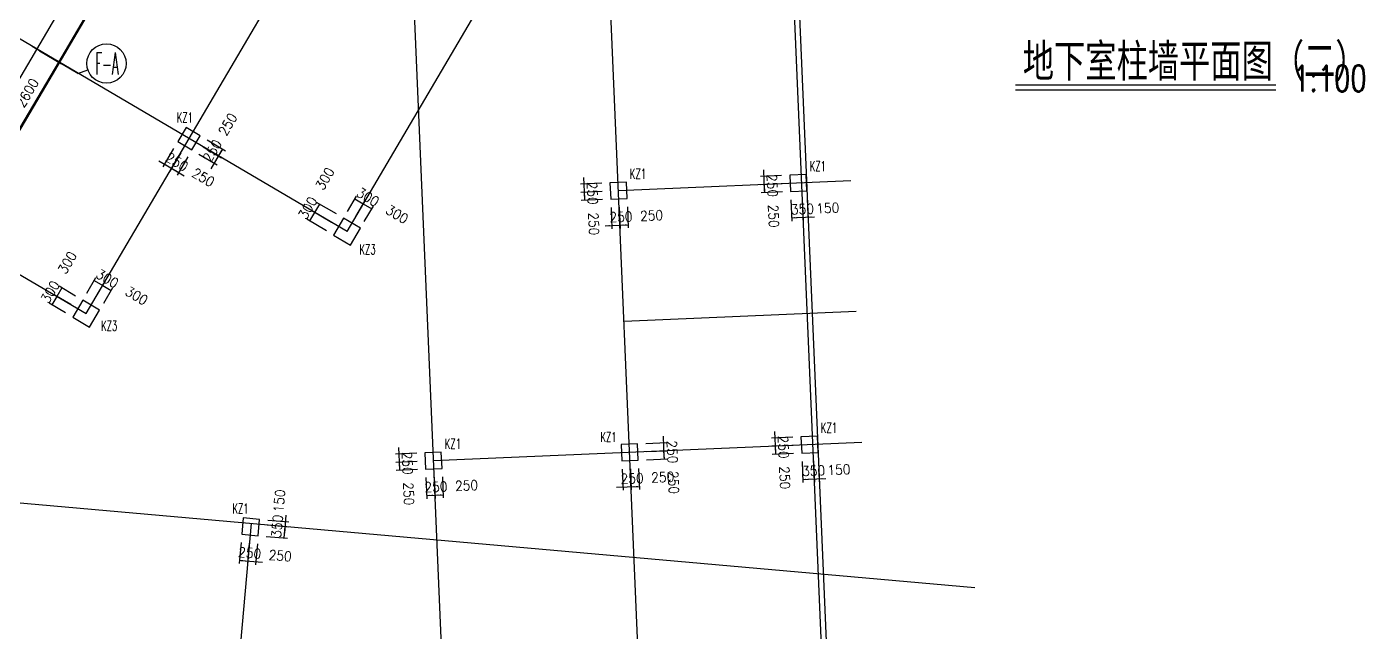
# Model space of a CAD drawing. Extents: x 387171 to 699106, y 11966 to 245688.
# Drawn here: x 637990 to 678857, y 98863 to 117362 of the extents above; entities that cross this region are included whole.
import ezdxf

# ---------------------------------------------------------------- set-up
doc = ezdxf.new("R2010")
doc.units = 0
doc.header["$LTSCALE"] = 100
doc.header["$MEASUREMENT"] = 0
for name, color, linetype in [('AXIS', 3, 'Continuous'), ('COLU', 7, 'Continuous'), ('DIM', 3, 'Continuous'), ('DOTE', 253, 'Continuous'), ('L-AXIS', 3, 'Continuous'), ('NUM', 7, 'Continuous'), ('梁说明', 2, 'Continuous')]:
    doc.layers.add(name, color=color, linetype=linetype)
doc.styles.get("Standard").update_dxf_attribs({"font": 'standard'})
doc.dimstyles.get("Standard").update_dxf_attribs({"dimtxt": 300, "dimasz": 100, "dimexe": 100, "dimexo": 250, "dimgap": 100, "dimtad": 0, "dimtoh": 1, "dimdec": 0, "dimdsep": 46, "dimcen": 0.09, "dimclrt": 7, "dimadec": 0, "dimazin": 0, "dimtfac": 1, "dimtdec": 4, "dimtofl": 0, "dimtmove": 0, "dimatfit": 3, "dimfxl": 1, "dimtolj": 1, "dimtzin": 0, "dimarcsym": 0})

# ---------------------------------------------------------------- blocks, each defined once
blk = doc.blocks.new('*D1339')
at = {"layer": 'L-AXIS', "color": 0, "linetype": 'ByBlock', "lineweight": -2}
for p, q in [((641416, 121804), (642094, 121405)), ((638966, 116284), (642007, 121456)), ((638375, 116631), (639052, 116233))]:
    blk.add_line(p, q, dxfattribs=at)
for points in [[(642007, 121456), (641971, 121361), (641942, 121378)], [(638966, 116284), (639003, 116379), (639031, 116362)]]:
    blk.add_solid(points, dxfattribs=at)
at = {"layer": 'L-AXIS', "color": 7, "linetype": 'Continuous', "lineweight": -2, "insert": (640185, 119047), "char_height": 300, "width": 770, "attachment_point": 5, "rotation": 59.5454}
blk.add_mtext('6000', dxfattribs=at)
blk = doc.blocks.new('*D1512')
at = {"layer": 'L-AXIS', "color": 0, "linetype": 'ByBlock', "lineweight": -2}
for p, q in [((638375, 116631), (639052, 116233)), ((637648, 114043), (638966, 116284)), ((637057, 114390), (637735, 113992))]:
    blk.add_line(p, q, dxfattribs=at)
for points in [[(638966, 116284), (638930, 116189), (638901, 116206)], [(637648, 114043), (637685, 114137), (637713, 114120)]]:
    blk.add_solid(points, dxfattribs=at)
at = {"layer": 'L-AXIS', "color": 7, "linetype": 'Continuous', "lineweight": -2, "insert": (638006, 115341), "char_height": 300, "width": 775, "attachment_point": 5, "rotation": 59.5454}
blk.add_mtext('2600', dxfattribs=at)
blk = doc.blocks.new('_AXISO')
blk.add_circle((0, 0), 0.5)
blk = doc.blocks.new('*D2255')
at = {"layer": 'DIM', "color": 0, "linetype": 'ByBlock', "lineweight": -2}
for p, q in [((644541, 101609), (644483, 100962)), ((644790, 101587), (644732, 100940)), ((644492, 101061), (644741, 101039))]:
    blk.add_line(p, q, dxfattribs=at)
for points in [[(644492, 101061), (644593, 101069), (644590, 101036)], [(644741, 101039), (644640, 101032), (644643, 101065)]]:
    blk.add_solid(points, dxfattribs=at)
at = {"layer": 'DIM', "color": 7, "linetype": 'Continuous', "lineweight": -2, "insert": (644803, 101285), "char_height": 300, "width": 566.67, "attachment_point": 5, "rotation": 354.9316}
blk.add_mtext('250', dxfattribs=at)
blk = doc.blocks.new('*D2436')
at = {"layer": 'DIM', "color": 0, "linetype": 'ByBlock', "lineweight": -2}
for p, q in [((644790, 101587), (644732, 100940)), ((645039, 101565), (644981, 100918)), ((644542, 101057), (645189, 101000))]:
    blk.add_line(p, q, dxfattribs=at)
for points in [[(644741, 101039), (644640, 101032), (644643, 101065)], [(644990, 101017), (645091, 101025), (645088, 100992)]]:
    blk.add_solid(points, dxfattribs=at)
at = {"layer": 'DIM', "color": 7, "linetype": 'Continuous', "lineweight": -2, "insert": (645736, 101202), "char_height": 300, "width": 566.67, "attachment_point": 5, "rotation": 354.9316}
blk.add_mtext('250', dxfattribs=at)
blk = doc.blocks.new('*D2199')
at = {"layer": 'DIM', "color": 0, "linetype": 'ByBlock', "lineweight": -2}
for p, q in [((645310, 101792), (645957, 101735)), ((645341, 102141), (645988, 102083)), ((645858, 101743), (645889, 102092))]:
    blk.add_line(p, q, dxfattribs=at)
for points in [[(645858, 101743), (645850, 101844), (645883, 101842)], [(645889, 102092), (645896, 101991), (645863, 101994)]]:
    blk.add_solid(points, dxfattribs=at)
at = {"layer": 'DIM', "color": 7, "linetype": 'Continuous', "lineweight": -2, "insert": (645639, 102104), "char_height": 300, "width": 566.67, "attachment_point": 5, "rotation": 84.9316}
blk.add_mtext('350', dxfattribs=at)
blk = doc.blocks.new('*D2945')
at = {"layer": 'DIM', "color": 0, "linetype": 'ByBlock', "lineweight": -2}
for p, q in [((645354, 102290), (646001, 102233)), ((645871, 101893), (645919, 102441)), ((645341, 102141), (645988, 102083))]:
    blk.add_line(p, q, dxfattribs=at)
for points in [[(645902, 102241), (645894, 102343), (645927, 102340)], [(645889, 102092), (645896, 101991), (645863, 101994)]]:
    blk.add_solid(points, dxfattribs=at)
at = {"layer": 'DIM', "color": 7, "linetype": 'Continuous', "lineweight": -2, "insert": (645707, 102876), "char_height": 300, "width": 476.67, "attachment_point": 5, "rotation": 84.9316}
blk.add_mtext('150', dxfattribs=at)
blk = doc.blocks.new('*D2433')
at = {"layer": 'DIM', "color": 0, "linetype": 'ByBlock', "lineweight": -2}
for p, q in [((642479, 113638), (642150, 113078)), ((642028, 113266), (642588, 112936)), ((642695, 113512), (642365, 112951))]:
    blk.add_line(p, q, dxfattribs=at)
for points in [[(642200, 113164), (642106, 113201), (642123, 113229)], [(642416, 113037), (642511, 113001), (642494, 112972)]]:
    blk.add_solid(points, dxfattribs=at)
at = {"layer": 'DIM', "color": 7, "linetype": 'Continuous', "lineweight": -2, "insert": (642577, 113233), "char_height": 300, "width": 566.67, "attachment_point": 5, "rotation": 329.5454}
blk.add_mtext('250', dxfattribs=at)
blk = doc.blocks.new('*D3327')
at = {"layer": 'DIM', "color": 0, "linetype": 'ByBlock', "lineweight": -2}
for p, q in [((642695, 113512), (642365, 112951)), ((642910, 113385), (642581, 112825)), ((642244, 113139), (642804, 112809))]:
    blk.add_line(p, q, dxfattribs=at)
for points in [[(642416, 113037), (642321, 113074), (642338, 113103)], [(642631, 112911), (642726, 112874), (642709, 112846)]]:
    blk.add_solid(points, dxfattribs=at)
at = {"layer": 'DIM', "color": 7, "linetype": 'Continuous', "lineweight": -2, "insert": (643384, 112758), "char_height": 300, "width": 566.67, "attachment_point": 5, "rotation": 329.5454}
blk.add_mtext('250', dxfattribs=at)
blk = doc.blocks.new('*D2953')
at = {"layer": 'DIM', "color": 0, "linetype": 'ByBlock', "lineweight": -2}
for p, q in [((643379, 113689), (643939, 113360)), ((643252, 113474), (643813, 113144)), ((643625, 113023), (643955, 113583))]:
    blk.add_line(p, q, dxfattribs=at)
for points in [[(643853, 113410), (643890, 113505), (643918, 113488)], [(643727, 113195), (643690, 113100), (643662, 113117)]]:
    blk.add_solid(points, dxfattribs=at)
at = {"layer": 'DIM', "color": 7, "linetype": 'Continuous', "lineweight": -2, "insert": (643658, 113572), "char_height": 300, "width": 566.67, "attachment_point": 5, "rotation": 59.5454}
blk.add_mtext('250', dxfattribs=at)
blk = doc.blocks.new('*D3851')
at = {"layer": 'DIM', "color": 0, "linetype": 'ByBlock', "lineweight": -2}
for p, q in [((643379, 113689), (643939, 113360)), ((643506, 113905), (644066, 113575)), ((643853, 113410), (643980, 113626))]:
    blk.add_line(p, q, dxfattribs=at)
for points in [[(643980, 113626), (643944, 113531), (643915, 113548)], [(643853, 113410), (643890, 113505), (643918, 113488)]]:
    blk.add_solid(points, dxfattribs=at)
at = {"layer": 'DIM', "color": 7, "linetype": 'Continuous', "lineweight": -2, "insert": (644133, 114379), "char_height": 300, "width": 566.67, "attachment_point": 5, "rotation": 59.5454}
blk.add_mtext('250', dxfattribs=at)
blk = doc.blocks.new('*D106')
at = {"layer": 'DIM', "color": 0, "linetype": 'ByBlock', "lineweight": -2}
for p, q in [((661056, 112815), (660407, 112787)), ((660498, 112991), (660526, 112342)), ((661067, 112565), (660417, 112537))]:
    blk.add_line(p, q, dxfattribs=at)
for points in [[(660507, 112792), (660486, 112891), (660519, 112892)], [(660517, 112542), (660538, 112443), (660505, 112441)]]:
    blk.add_solid(points, dxfattribs=at)
at = {"layer": 'DIM', "color": 7, "linetype": 'Continuous', "lineweight": -2, "insert": (660769, 112512), "char_height": 300, "width": 566.67, "attachment_point": 5, "rotation": 272.444}
blk.add_mtext('250', dxfattribs=at)
blk = doc.blocks.new('*D4428')
at = {"layer": 'DIM', "color": 0, "linetype": 'ByBlock', "lineweight": -2}
for p, q in [((661067, 112565), (660417, 112537)), ((660517, 112542), (660528, 112292)), ((661077, 112315), (660428, 112288))]:
    blk.add_line(p, q, dxfattribs=at)
for points in [[(660517, 112542), (660538, 112443), (660505, 112441)], [(660528, 112292), (660507, 112391), (660540, 112393)]]:
    blk.add_solid(points, dxfattribs=at)
at = {"layer": 'DIM', "color": 7, "linetype": 'Continuous', "lineweight": -2, "insert": (660809, 111577), "char_height": 300, "width": 566.67, "attachment_point": 5, "rotation": 272.444}
blk.add_mtext('250', dxfattribs=at)
blk = doc.blocks.new('*D622')
at = {"layer": 'DIM', "color": 0, "linetype": 'ByBlock', "lineweight": -2}
for p, q in [((661338, 112076), (661365, 111427)), ((661687, 112091), (661715, 111442)), ((661361, 111527), (661711, 111542))]:
    blk.add_line(p, q, dxfattribs=at)
for points in [[(661361, 111527), (661460, 111548), (661462, 111514)], [(661711, 111542), (661612, 111521), (661610, 111554)]]:
    blk.add_solid(points, dxfattribs=at)
at = {"layer": 'DIM', "color": 7, "linetype": 'Continuous', "lineweight": -2, "insert": (661691, 111791), "char_height": 300, "width": 566.67, "attachment_point": 5, "rotation": 2.444}
blk.add_mtext('350', dxfattribs=at)
blk = doc.blocks.new('*D250')
at = {"layer": 'DIM', "color": 0, "linetype": 'ByBlock', "lineweight": -2}
for p, q in [((661687, 112091), (661715, 111442)), ((661837, 112098), (661865, 111448)), ((661511, 111533), (662061, 111557))]:
    blk.add_line(p, q, dxfattribs=at)
for points in [[(661861, 111548), (661960, 111569), (661961, 111536)], [(661711, 111542), (661612, 111521), (661610, 111554)]]:
    blk.add_solid(points, dxfattribs=at)
at = {"layer": 'DIM', "color": 7, "linetype": 'Continuous', "lineweight": -2, "insert": (662465, 111824), "char_height": 300, "width": 476.67, "attachment_point": 5, "rotation": 2.444}
blk.add_mtext('150', dxfattribs=at)
blk = doc.blocks.new('*D1139')
at = {"layer": 'DIM', "color": 0, "linetype": 'ByBlock', "lineweight": -2}
for p, q in [((655561, 112580), (654912, 112553)), ((655003, 112757), (655031, 112107)), ((655572, 112331), (654922, 112303))]:
    blk.add_line(p, q, dxfattribs=at)
for points in [[(655012, 112557), (654991, 112656), (655024, 112658)], [(655022, 112307), (655043, 112208), (655010, 112207)]]:
    blk.add_solid(points, dxfattribs=at)
at = {"layer": 'DIM', "color": 7, "linetype": 'Continuous', "lineweight": -2, "insert": (655274, 112278), "char_height": 300, "width": 566.67, "attachment_point": 5, "rotation": 272.444}
blk.add_mtext('250', dxfattribs=at)
blk = doc.blocks.new('*D1321')
at = {"layer": 'DIM', "color": 0, "linetype": 'ByBlock', "lineweight": -2}
for p, q in [((655572, 112331), (654922, 112303)), ((655582, 112081), (654933, 112053)), ((655022, 112307), (655033, 112057))]:
    blk.add_line(p, q, dxfattribs=at)
for points in [[(655022, 112307), (655043, 112208), (655010, 112207)], [(655033, 112057), (655012, 112157), (655045, 112158)]]:
    blk.add_solid(points, dxfattribs=at)
at = {"layer": 'DIM', "color": 7, "linetype": 'Continuous', "lineweight": -2, "insert": (655314, 111342), "char_height": 300, "width": 566.67, "attachment_point": 5, "rotation": 272.444}
blk.add_mtext('250', dxfattribs=at)
blk = doc.blocks.new('*D1089')
at = {"layer": 'DIM', "color": 0, "linetype": 'ByBlock', "lineweight": -2}
for p, q in [((655843, 111842), (655870, 111192)), ((656093, 111852), (656120, 111203)), ((655666, 111284), (656316, 111311))]:
    blk.add_line(p, q, dxfattribs=at)
for points in [[(655866, 111292), (655767, 111271), (655766, 111305)], [(656116, 111303), (656215, 111324), (656217, 111291)]]:
    blk.add_solid(points, dxfattribs=at)
at = {"layer": 'DIM', "color": 7, "linetype": 'Continuous', "lineweight": -2, "insert": (656146, 111554), "char_height": 300, "width": 566.67, "attachment_point": 5, "rotation": 2.444}
blk.add_mtext('250', dxfattribs=at)
blk = doc.blocks.new('*D1828')
at = {"layer": 'DIM', "color": 0, "linetype": 'ByBlock', "lineweight": -2}
for p, q in [((656093, 111852), (656120, 111203)), ((656342, 111863), (656370, 111214)), ((656116, 111303), (656366, 111314))]:
    blk.add_line(p, q, dxfattribs=at)
for points in [[(656116, 111303), (656215, 111324), (656217, 111291)], [(656366, 111314), (656267, 111293), (656265, 111326)]]:
    blk.add_solid(points, dxfattribs=at)
at = {"layer": 'DIM', "color": 7, "linetype": 'Continuous', "lineweight": -2, "insert": (657081, 111594), "char_height": 300, "width": 566.67, "attachment_point": 5, "rotation": 2.444}
blk.add_mtext('250', dxfattribs=at)
blk = doc.blocks.new('*D1447')
at = {"layer": 'DIM', "color": 0, "linetype": 'ByBlock', "lineweight": -2}
for p, q in [((649908, 104332), (649258, 104304)), ((649350, 104508), (649377, 103859)), ((649918, 104082), (649269, 104054))]:
    blk.add_line(p, q, dxfattribs=at)
for points in [[(649358, 104308), (649337, 104408), (649370, 104409)], [(649369, 104059), (649390, 103959), (649356, 103958)]]:
    blk.add_solid(points, dxfattribs=at)
at = {"layer": 'DIM', "color": 7, "linetype": 'Continuous', "lineweight": -2, "insert": (649620, 104029), "char_height": 300, "width": 566.67, "attachment_point": 5, "rotation": 272.444}
blk.add_mtext('250', dxfattribs=at)
blk = doc.blocks.new('*D2356')
at = {"layer": 'DIM', "color": 0, "linetype": 'ByBlock', "lineweight": -2}
for p, q in [((649918, 104082), (649269, 104054)), ((649929, 103832), (649280, 103805)), ((649369, 104059), (649379, 103809))]:
    blk.add_line(p, q, dxfattribs=at)
for points in [[(649369, 104059), (649390, 103959), (649356, 103958)], [(649379, 103809), (649359, 103908), (649392, 103909)]]:
    blk.add_solid(points, dxfattribs=at)
at = {"layer": 'DIM', "color": 7, "linetype": 'Continuous', "lineweight": -2, "insert": (649660, 103094), "char_height": 300, "width": 566.67, "attachment_point": 5, "rotation": 272.444}
blk.add_mtext('250', dxfattribs=at)
blk = doc.blocks.new('*D1976')
at = {"layer": 'DIM', "color": 0, "linetype": 'ByBlock', "lineweight": -2}
for p, q in [((650189, 103593), (650217, 102944)), ((650439, 103604), (650467, 102954)), ((650213, 103044), (650463, 103054))]:
    blk.add_line(p, q, dxfattribs=at)
for points in [[(650213, 103044), (650312, 103065), (650313, 103031)], [(650463, 103054), (650363, 103033), (650362, 103067)]]:
    blk.add_solid(points, dxfattribs=at)
at = {"layer": 'DIM', "color": 7, "linetype": 'Continuous', "lineweight": -2, "insert": (650492, 103306), "char_height": 300, "width": 566.67, "attachment_point": 5, "rotation": 2.444}
blk.add_mtext('250', dxfattribs=at)
blk = doc.blocks.new('*D2158')
at = {"layer": 'DIM', "color": 0, "linetype": 'ByBlock', "lineweight": -2}
for p, q in [((650439, 103604), (650467, 102954)), ((650689, 103615), (650717, 102965)), ((650463, 103054), (650712, 103065))]:
    blk.add_line(p, q, dxfattribs=at)
for points in [[(650463, 103054), (650562, 103075), (650563, 103042)], [(650712, 103065), (650613, 103044), (650612, 103077)]]:
    blk.add_solid(points, dxfattribs=at)
at = {"layer": 'DIM', "color": 7, "linetype": 'Continuous', "lineweight": -2, "insert": (651427, 103346), "char_height": 300, "width": 566.67, "attachment_point": 5, "rotation": 2.444}
blk.add_mtext('250', dxfattribs=at)
blk = doc.blocks.new('*D3075')
at = {"layer": 'DIM', "color": 0, "linetype": 'ByBlock', "lineweight": -2}
for p, q in [((661397, 104822), (660748, 104795)), ((660839, 104999), (660867, 104349)), ((661408, 104572), (660758, 104545))]:
    blk.add_line(p, q, dxfattribs=at)
for points in [[(660848, 104799), (660827, 104898), (660860, 104899)], [(660858, 104549), (660879, 104450), (660846, 104448)]]:
    blk.add_solid(points, dxfattribs=at)
at = {"layer": 'DIM', "color": 7, "linetype": 'Continuous', "lineweight": -2, "insert": (661110, 104519), "char_height": 300, "width": 566.67, "attachment_point": 5, "rotation": 272.444}
blk.add_mtext('250', dxfattribs=at)
blk = doc.blocks.new('*D2674')
at = {"layer": 'DIM', "color": 0, "linetype": 'ByBlock', "lineweight": -2}
for p, q in [((661408, 104572), (660758, 104545)), ((661418, 104323), (660769, 104295)), ((660858, 104549), (660869, 104299))]:
    blk.add_line(p, q, dxfattribs=at)
for points in [[(660858, 104549), (660879, 104450), (660846, 104448)], [(660869, 104299), (660848, 104398), (660881, 104400)]]:
    blk.add_solid(points, dxfattribs=at)
at = {"layer": 'DIM', "color": 7, "linetype": 'Continuous', "lineweight": -2, "insert": (661150, 103584), "char_height": 300, "width": 566.67, "attachment_point": 5, "rotation": 272.444}
blk.add_mtext('250', dxfattribs=at)
blk = doc.blocks.new('*D3569')
at = {"layer": 'DIM', "color": 0, "linetype": 'ByBlock', "lineweight": -2}
for p, q in [((661679, 104084), (661707, 103434)), ((662029, 104099), (662056, 103449)), ((661702, 103534), (662052, 103549))]:
    blk.add_line(p, q, dxfattribs=at)
for points in [[(661702, 103534), (661802, 103555), (661803, 103522)], [(662052, 103549), (661953, 103528), (661951, 103561)]]:
    blk.add_solid(points, dxfattribs=at)
at = {"layer": 'DIM', "color": 7, "linetype": 'Continuous', "lineweight": -2, "insert": (662032, 103798), "char_height": 300, "width": 566.67, "attachment_point": 5, "rotation": 2.444}
blk.add_mtext('350', dxfattribs=at)
blk = doc.blocks.new('*D3216')
at = {"layer": 'DIM', "color": 0, "linetype": 'ByBlock', "lineweight": -2}
for p, q in [((662029, 104099), (662056, 103449)), ((662178, 104105), (662206, 103456)), ((661852, 103540), (662402, 103564))]:
    blk.add_line(p, q, dxfattribs=at)
for points in [[(662052, 103549), (661953, 103528), (661951, 103561)], [(662202, 103555), (662301, 103576), (662303, 103543)]]:
    blk.add_solid(points, dxfattribs=at)
at = {"layer": 'DIM', "color": 7, "linetype": 'Continuous', "lineweight": -2, "insert": (662806, 103831), "char_height": 300, "width": 476.67, "attachment_point": 5, "rotation": 2.444}
blk.add_mtext('150', dxfattribs=at)
blk = doc.blocks.new('*D3962')
at = {"layer": 'DIM', "color": 0, "linetype": 'ByBlock', "lineweight": -2}
for p, q in [((656184, 103849), (656212, 103200)), ((656434, 103860), (656461, 103210)), ((656008, 103291), (656657, 103319))]:
    blk.add_line(p, q, dxfattribs=at)
for points in [[(656207, 103300), (656108, 103279), (656107, 103312)], [(656457, 103310), (656556, 103331), (656558, 103298)]]:
    blk.add_solid(points, dxfattribs=at)
at = {"layer": 'DIM', "color": 7, "linetype": 'Continuous', "lineweight": -2, "insert": (656487, 103562), "char_height": 300, "width": 566.67, "attachment_point": 5, "rotation": 2.444}
blk.add_mtext('250', dxfattribs=at)
blk = doc.blocks.new('*D3726')
at = {"layer": 'DIM', "color": 0, "linetype": 'ByBlock', "lineweight": -2}
for p, q in [((656434, 103860), (656461, 103210)), ((656683, 103870), (656711, 103221)), ((656457, 103310), (656707, 103321))]:
    blk.add_line(p, q, dxfattribs=at)
for points in [[(656457, 103310), (656556, 103331), (656558, 103298)], [(656707, 103321), (656608, 103300), (656606, 103333)]]:
    blk.add_solid(points, dxfattribs=at)
at = {"layer": 'DIM', "color": 7, "linetype": 'Continuous', "lineweight": -2, "insert": (657422, 103602), "char_height": 300, "width": 566.67, "attachment_point": 5, "rotation": 2.444}
blk.add_mtext('250', dxfattribs=at)
blk = doc.blocks.new('*D3907')
at = {"layer": 'DIM', "color": 0, "linetype": 'ByBlock', "lineweight": -2}
for p, q in [((656912, 104381), (657561, 104408)), ((657472, 104154), (657461, 104404)), ((656923, 104131), (657572, 104159))]:
    blk.add_line(p, q, dxfattribs=at)
for points in [[(657461, 104404), (657482, 104305), (657449, 104303)], [(657472, 104154), (657451, 104253), (657484, 104255)]]:
    blk.add_solid(points, dxfattribs=at)
at = {"layer": 'DIM', "color": 7, "linetype": 'Continuous', "lineweight": -2, "insert": (657753, 103439), "char_height": 300, "width": 566.67, "attachment_point": 5, "rotation": 272.444}
blk.add_mtext('250', dxfattribs=at)
blk = doc.blocks.new('*D88')
at = {"layer": 'DIM', "color": 0, "linetype": 'ByBlock', "lineweight": -2}
for p, q in [((656901, 104630), (657551, 104658)), ((657470, 104204), (657442, 104854)), ((656912, 104381), (657561, 104408))]:
    blk.add_line(p, q, dxfattribs=at)
for points in [[(657451, 104654), (657430, 104753), (657463, 104754)], [(657461, 104404), (657482, 104305), (657449, 104303)]]:
    blk.add_solid(points, dxfattribs=at)
at = {"layer": 'DIM', "color": 7, "linetype": 'Continuous', "lineweight": -2, "insert": (657713, 104374), "char_height": 300, "width": 566.67, "attachment_point": 5, "rotation": 272.444}
blk.add_mtext('250', dxfattribs=at)
blk = doc.blocks.new('*D2781')
at = {"layer": 'DIM', "color": 0, "linetype": 'ByBlock', "lineweight": -2}
for p, q in [((639332, 108877), (638826, 109174)), ((639064, 109382), (638912, 109123)), ((639484, 109135), (638978, 109433))]:
    blk.add_line(p, q, dxfattribs=at)
for points in [[(638912, 109123), (638948, 109218), (638977, 109201)], [(639064, 109382), (639028, 109287), (638999, 109304)]]:
    blk.add_solid(points, dxfattribs=at)
at = {"layer": 'DIM', "color": 7, "linetype": 'Continuous', "lineweight": -2, "insert": (639229, 110156), "char_height": 300, "width": 566.67, "attachment_point": 5, "rotation": 59.5454}
blk.add_mtext('300', dxfattribs=at)
blk = doc.blocks.new('*D1058')
at = {"layer": 'DIM', "color": 0, "linetype": 'ByBlock', "lineweight": -2}
for p, q in [((638912, 109123), (638760, 108865)), ((639332, 108877), (638826, 109174)), ((639179, 108618), (638674, 108916))]:
    blk.add_line(p, q, dxfattribs=at)
for points in [[(638912, 109123), (638876, 109029), (638847, 109046)], [(638760, 108865), (638796, 108959), (638825, 108943)]]:
    blk.add_solid(points, dxfattribs=at)
at = {"layer": 'DIM', "color": 7, "linetype": 'Continuous', "lineweight": -2, "insert": (638704, 109263), "char_height": 300, "width": 566.67, "attachment_point": 5, "rotation": 59.5454}
blk.add_mtext('300', dxfattribs=at)
blk = doc.blocks.new('*D3530')
at = {"layer": 'DIM', "color": 0, "linetype": 'ByBlock', "lineweight": -2}
for p, q in [((639826, 109224), (640105, 109698)), ((640054, 109612), (640313, 109460)), ((640084, 109072), (640363, 109546))]:
    blk.add_line(p, q, dxfattribs=at)
for points in [[(640054, 109612), (640149, 109576), (640132, 109547)], [(640313, 109460), (640218, 109497), (640235, 109525)]]:
    blk.add_solid(points, dxfattribs=at)
at = {"layer": 'DIM', "color": 7, "linetype": 'Continuous', "lineweight": -2, "insert": (640452, 109668), "char_height": 300, "width": 566.67, "attachment_point": 5, "rotation": 329.5454}
blk.add_mtext('300', dxfattribs=at)
blk = doc.blocks.new('*D1804')
at = {"layer": 'DIM', "color": 0, "linetype": 'ByBlock', "lineweight": -2}
for p, q in [((640084, 109072), (640363, 109546)), ((640313, 109460), (640571, 109308)), ((640343, 108920), (640622, 109394))]:
    blk.add_line(p, q, dxfattribs=at)
for points in [[(640313, 109460), (640407, 109424), (640390, 109395)], [(640571, 109308), (640477, 109344), (640493, 109373)]]:
    blk.add_solid(points, dxfattribs=at)
at = {"layer": 'DIM', "color": 7, "linetype": 'Continuous', "lineweight": -2, "insert": (641346, 109143), "char_height": 300, "width": 566.67, "attachment_point": 5, "rotation": 329.5454}
blk.add_mtext('300', dxfattribs=at)
blk = doc.blocks.new('*D3173')
at = {"layer": 'DIM', "color": 0, "linetype": 'ByBlock', "lineweight": -2}
for p, q in [((647787, 111715), (648065, 112189)), ((648015, 112103), (648273, 111951)), ((648045, 111563), (648324, 112037))]:
    blk.add_line(p, q, dxfattribs=at)
for points in [[(648015, 112103), (648109, 112067), (648092, 112038)], [(648273, 111951), (648179, 111987), (648196, 112016)]]:
    blk.add_solid(points, dxfattribs=at)
at = {"layer": 'DIM', "color": 7, "linetype": 'Continuous', "lineweight": -2, "insert": (648413, 112159), "char_height": 300, "width": 566.67, "attachment_point": 5, "rotation": 329.5454}
blk.add_mtext('300', dxfattribs=at)
blk = doc.blocks.new('*D1553')
at = {"layer": 'DIM', "color": 0, "linetype": 'ByBlock', "lineweight": -2}
for p, q in [((648045, 111563), (648324, 112037)), ((648273, 111951), (648532, 111799)), ((648304, 111411), (648583, 111885))]:
    blk.add_line(p, q, dxfattribs=at)
for points in [[(648273, 111951), (648368, 111915), (648351, 111886)], [(648532, 111799), (648437, 111835), (648454, 111864)]]:
    blk.add_solid(points, dxfattribs=at)
at = {"layer": 'DIM', "color": 7, "linetype": 'Continuous', "lineweight": -2, "insert": (649306, 111633), "char_height": 300, "width": 566.67, "attachment_point": 5, "rotation": 329.5454}
blk.add_mtext('300', dxfattribs=at)
blk = doc.blocks.new('*D4058')
at = {"layer": 'DIM', "color": 0, "linetype": 'ByBlock', "lineweight": -2}
for p, q in [((647453, 111642), (646848, 111998)), ((647301, 111383), (646696, 111739)), ((646934, 111947), (646782, 111688))]:
    blk.add_line(p, q, dxfattribs=at)
for points in [[(646782, 111688), (646819, 111783), (646847, 111766)], [(646934, 111947), (646898, 111852), (646869, 111869)]]:
    blk.add_solid(points, dxfattribs=at)
at = {"layer": 'DIM', "color": 7, "linetype": 'Continuous', "lineweight": -2, "insert": (647100, 112721), "char_height": 300, "width": 566.67, "attachment_point": 5, "rotation": 59.5454}
blk.add_mtext('300', dxfattribs=at)
blk = doc.blocks.new('*D1738')
at = {"layer": 'DIM', "color": 0, "linetype": 'ByBlock', "lineweight": -2}
for p, q in [((646782, 111688), (646630, 111430)), ((647301, 111383), (646696, 111739)), ((647149, 111124), (646544, 111480))]:
    blk.add_line(p, q, dxfattribs=at)
for points in [[(646782, 111688), (646746, 111594), (646717, 111610)], [(646630, 111430), (646667, 111524), (646695, 111507)]]:
    blk.add_solid(points, dxfattribs=at)
at = {"layer": 'DIM', "color": 7, "linetype": 'Continuous', "lineweight": -2, "insert": (646575, 111828), "char_height": 300, "width": 566.67, "attachment_point": 5, "rotation": 59.5454}
blk.add_mtext('300', dxfattribs=at)
blk = doc.blocks.new('后浇带现场')
at = {"color": 6, "lineweight": 30}
for points in [[(821257, 720830), (821257, 688843), (805860, 662656), (825600, 651049), (814026, 631365), (812236, 611185), (845904, 608199)], [(822057, 720830), (822057, 688625), (806955, 662940), (826695, 651333), (814807, 631115), (813104, 611911), (845975, 608996)]]:
    blk.add_lwpolyline(points, dxfattribs=at)

msp = doc.modelspace()

# ---------------------------------------------------------------- linework, layer by layer
at = {"color": 6, "lineweight": 30}
msp.add_lwpolyline([(476181.3, 232428.8), (494258.1, 233154.4), (494258.1, 231537.9), (540808.1, 231537.9), (540808.1, 232387.9), (590208.1, 232387.9), (590208.1, 232187.9), (593108.1, 232187.9), (593108.1, 230737.9), (608058.1, 230737.9), (608058.1, 231687.9), (648158.1, 231687.9), (648158.1, 230737.9), (657058.1, 230737.9), (657158.1, 196187.9), (658248.2, 196187.9), (663075.9, 83077.9), (659946, 47787.8), (654318.1, 48286.9), (653832.2, 42808.4), (496133.5, 56794.9), (482757.4, 68610.1), (476181.3, 232428.8)], dxfattribs=at)
at = {"layer": 'COLU'}
for points in [[(642605.9, 113853.8), (643036.9, 113600.4), (643290.4, 114031.4), (642859.3, 114284.8)], [(661327.1, 112326.1), (661826.6, 112347.4), (661805.3, 112847), (661305.8, 112825.6)], [(655832.1, 112091.6), (656331.7, 112112.9), (656310.3, 112612.4), (655810.8, 112591.1)], [(647364.8, 110997.7), (647882.1, 110693.6), (648186.2, 111210.8), (647669, 111514.9)], [(639395, 108491.5), (639912.2, 108187.4), (640216.3, 108704.6), (639699.1, 109008.7)], [(656173.2, 104098.8), (656672.8, 104120.2), (656651.5, 104619.7), (656151.9, 104598.4)], [(661668.2, 104333.4), (662167.8, 104354.7), (662146.5, 104854.2), (661646.9, 104832.9)], [(650178.7, 103843), (650678.3, 103864.3), (650656.9, 104363.8), (650157.4, 104342.5)], [(644562.7, 101858.2), (645060.7, 101814.1), (645104.9, 102312.1), (644606.8, 102356.3)]]:
    msp.add_lwpolyline(points, close=True, dxfattribs=at)
at = {"layer": 'DOTE'}
for p, q in [((662925.6, 83081.3), (658102.3, 196087.9)), ((657302.9, 83495.4), (652697.2, 191403.4)), ((651237.4, 84902.3), (646702.6, 191147.6)), ((585803.6, 140350.1), (639805.6, 108598)), ((647775.5, 111104.2), (601053.4, 138575.8)), ((639805.6, 108598), (649457, 125012.6)), ((647775.5, 111104.2), (654284.4, 122174.2)), ((663164.8, 112654.8), (656071.2, 112352)), ((663335.3, 108658.4), (656241.8, 108355.6)), ((666955.8, 100223.5), (587358.1, 107283.1)), ((663505.9, 104662), (650417.8, 104103.4)), ((644842.6, 102184.8), (639406.7, 40893.9))]:
    msp.add_line(p, q, dxfattribs=at)
at = {"layer": 'L-AXIS'}
for q in [(638159.6, 116758.2), (639857.3, 116043.5)]:
    msp.add_line((639552.8, 115939), q, dxfattribs=at)
at = {"layer": '梁说明'}
for points in [[(676150.6, 115579.7), (668204.9, 115579.7)], [(676150.6, 115429.7), (668204.9, 115429.7)]]:
    msp.add_lwpolyline(points, dxfattribs=at)

# ---------------------------------------------------------------- block references
at = {"color": 3, "lineweight": 30}
msp.add_blockref('后浇带现场', (-182998.7, -527042.1), dxfattribs=at)
at = {"layer": 'AXIS'}
ref = msp.add_blockref('_AXISO', (640424.9, 116238.3), dxfattribs=dict(at, xscale=1199.999999999997, yscale=1200, rotation=359.999645787379))
ref.add_attrib('A', 'F-A', (640085.4, 115898.9), dxfattribs={"height": 678.82, "width": 0.433333})

# ---------------------------------------------------------------- texts
at = {"layer": 'NUM', "color": 200, "width": 0.7}
for s, p in [('KZ1', (642571.8, 114439.2)), ('KZ1', (661911.4, 112953)), ('KZ1', (656416.4, 112718.5)), ('KZ3', (648152, 110408.6)), ('KZ3', (640256.9, 108076.8)), ('KZ1', (662252.5, 104960.3)), ('KZ1', (650763, 104469.9)), ('KZ1', (655515.7, 104676.1)), ('KZ1', (644269.9, 102494.7))]:
    msp.add_text(s, height=300, dxfattribs=at).set_placement(p)
at = {"layer": '梁说明', "width": 0.7}
msp.add_text('地下室柱墙平面图（二）', height=1000, rotation=360, dxfattribs=at).set_placement((668424.3, 115825.8))
at = {"layer": '梁说明', "width": 0.8}
msp.add_text('1:100', height=800, dxfattribs=at).set_placement((676682.8, 115383.7))

# ---------------------------------------------------------------- dimensions: what is measured, and where the dimension line sits
at = {"layer": 'DIM', "color": 200}
for p1, p2, distance, picture, middle in [((643163.6, 113815.9), (643290.4, 114031.4), -800, '*D3851', (643875, 113940.6)), ((642605.9, 113853.8), (642821.4, 113727.1), -800, '*D2433', (642139.2, 113490.3)), ((642821.4, 113727.1), (643036.9, 113600.4), -800, '*D3327', (642946.1, 113015.8)), ((643036.9, 113600.4), (643163.6, 113815.9), -800, '*D2953', (643400.5, 113133.6)), ((647669, 111514.9), (647516.9, 111256.3), -852.1, '*D4058', (646829.4, 112261.5)), ((661305.8, 112825.6), (661316.4, 112575.9), -800, '*D106', (660747, 113020.1)), ((647659.8, 111499.4), (647918.4, 111347.3), 700.2, '*D3173', (647953.4, 112429)), ((655810.8, 112591.1), (655821.4, 112341.3), -800, '*D1139', (655252, 112785.5)), ((661316.4, 112575.9), (661327.1, 112326.1), -800, '*D4428', (660786.9, 112084.8)), ((655821.4, 112341.3), (655832.1, 112091.6), -800, '*D1321', (655291.9, 111850.2)), ((655832.1, 112091.6), (656081.9, 112102.2), -800, '*D1089', (655637.7, 111532.8)), ((656081.9, 112102.2), (656331.7, 112112.9), -800, '*D1828', (656573, 111572.7)), ((661327.1, 112326.1), (661676.8, 112341), -800, '*D622', (661132.7, 111767.3)), ((661676.8, 112341), (661826.6, 112347.4), -800, '*D250', (662051.8, 111806.5)), ((639699.1, 109008.7), (639547, 108750.1), -736.6, '*D2781', (638959.2, 109696.7)), ((639699.1, 109008.7), (639957.7, 108856.6), 700.2, '*D3530', (639992.7, 109938.3)), ((656662.1, 104369.9), (656651.5, 104619.7), -800, '*D88', (657691.2, 104882.4)), ((661646.9, 104832.9), (661657.6, 104583.1), -800, '*D3075', (661088.1, 105027.3)), ((650157.4, 104342.5), (650168, 104092.8), -800, '*D1447', (649598.6, 104537)), ((656672.8, 104120.2), (656662.1, 104369.9), -800, '*D3907', (657731.1, 103947.1)), ((661657.6, 104583.1), (661668.2, 104333.4), -800, '*D2674', (661128, 104092)), ((661668.2, 104333.4), (662017.9, 104348.3), -800, '*D3569', (661473.8, 103774.6)), ((662017.9, 104348.3), (662167.8, 104354.7), -800, '*D3216', (662393, 103813.8)), ((650168, 104092.8), (650178.7, 103843), -800, '*D2356', (649638.5, 103601.6)), ((650178.7, 103843), (650428.5, 103853.6), -800, '*D1976', (649984.3, 103284.2)), ((650428.5, 103853.6), (650678.3, 103864.3), -800, '*D2158', (650919.6, 103324.1)), ((656173.2, 104098.8), (656423, 104109.5), -800, '*D3962', (655978.8, 103540)), ((656423, 104109.5), (656672.8, 104120.2), -800, '*D3726', (656914.1, 103580)), ((645091.6, 102162.7), (645104.9, 102312.1), -800, '*D2945', (645670.6, 102464.7)), ((645060.7, 101814.1), (645091.6, 102162.7), -800, '*D2199', (645589.3, 101548.3)), ((644562.7, 101858.2), (644811.7, 101836.2), -800, '*D2255', (644296.9, 101329.7)), ((644811.7, 101836.2), (645060.7, 101814.1), -800, '*D2436', (645229.3, 101247))]:
    dim = msp.add_aligned_dim(p1=p1, p2=p2, distance=distance, dimstyle='Standard', dxfattribs=at)
    dim.commit()
    dim.dimension.update_dxf_attribs({"geometry": picture, "text_midpoint": middle})
for base, p1, p2, angle, picture, middle in [((646630.3, 111429.6), (647516.9, 111256.3), (647364.8, 110997.7), 59.54537, '*D1738', (646304.2, 111368.3)), ((648531.9, 111798.8), (647918.4, 111347.3), (648177, 111195.2), 149.54537, '*D1553', (648846.6, 111903.8)), ((638760, 108864.8), (639547, 108750.1), (639395, 108491.5), 59.54537, '*D1058', (638434, 108803.5)), ((640571.2, 109308.2), (639957.7, 108856.6), (640216.3, 108704.6), 149.54537, '*D1804', (640885.9, 109413.1))]:
    dim = msp.add_linear_dim(base=base, p1=p1, p2=p2, angle=angle, dimstyle='Standard', dxfattribs=at)
    dim.commit()
    dim.dimension.update_dxf_attribs({"geometry": picture, "text_midpoint": middle})
at = {"layer": 'L-AXIS'}
for base, p1, p2, picture, middle in [((642007.4, 121456.1), (638159.6, 116758.2), (641200.8, 121930.4), '*D1339', (640185.1, 119047.4)), ((638966.3, 116283.9), (636841.8, 114516.9), (638159.6, 116758.2), '*D1512', (638005.6, 115340.7))]:
    dim = msp.add_linear_dim(base=base, p1=p1, p2=p2, angle=59.54537, dimstyle='Standard', dxfattribs=at)
    dim.commit()
    dim.dimension.update_dxf_attribs({"geometry": picture, "text_midpoint": middle})

doc.saveas('drawing.dxf')
